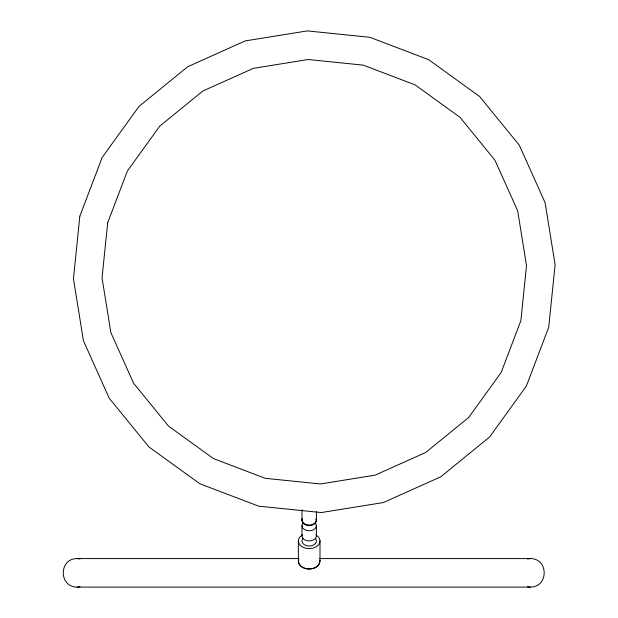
<?xml version="1.0" encoding="UTF-8"?>
<svg xmlns="http://www.w3.org/2000/svg" width="618" height="618" viewBox="0 0 618 618"><rect width="100%" height="100%" fill="white"/><g stroke="black" fill="none" stroke-linecap="round" stroke-linejoin="round"><path stroke-width="0.93" d="M298.386 561.43C299.266 556.957 297.915 561.901 298.749 563.299C300.078 566.366 303.26 568.042 306.389 568.699C311.851 569.927 320.665 567.069 319.8 560.279C320.309 571.333 299.861 572.005 298.386 561.43L298.386 541.059M299.073 558.579L77.196 558.579C58.625 558.378 58.625 587.309 77.196 587.1L530.252 587.1C548.815 587.309 548.815 558.378 530.252 558.579L319.336 558.579M77.196 587.1L79.969 586.737M527.478 558.942L530.252 558.579M527.478 586.737L530.252 587.1M77.196 558.579L79.969 558.942M319.993 540.843L319.993 561.214M316.393 511.611L316.393 519.947M316.393 525.671L316.393 535.86M301.986 509.757L301.986 519.947M301.986 525.671L301.986 535.86M316.146 519.259A7.2 5.091 0 0 1 309.185 525.671A7.2 5.091 0 0 1 302.233 519.259M316.146 518.626A7.2 5.091 0 0 1 309.185 525.037A7.2 5.091 0 0 1 302.233 518.626M316.717 535.474A10.8 7.64 0 0 1 316.934 546.281A10.8 7.64 0 0 1 301.654 546.428A10.8 7.64 0 0 1 301.445 535.621M315.427 538.402A7.2 5.091 0 0 1 309.185 546.042A7.2 5.091 0 0 1 302.951 538.402M315.427 523.129A7.2 5.091 0 0 1 309.185 530.769A7.2 5.091 0 0 1 302.951 523.129M316.146 534.539A7.2 5.091 0 0 1 309.185 540.951A7.2 5.091 0 0 1 302.233 534.539M79.838 216.161L73.442 278.726L83.461 340.819L109.208 398.208L148.93 446.976L199.915 483.794L258.703 506.173L321.275 512.561L383.369 502.55L440.75 476.802L489.518 437.08L526.343 386.088L548.714 327.308L555.111 264.736L545.091 202.642L519.344 145.261L479.622 96.493L428.637 59.668L369.85 37.296L307.285 30.9L245.191 40.919L187.802 66.667L139.035 106.381L102.209 157.374L79.838 216.161M107.686 222.758L102.047 277.899L110.877 332.615L133.565 383.183L168.567 426.157L213.504 458.61L265.3 478.324L320.441 483.964L375.157 475.134L425.732 452.446L468.707 417.444L501.152 372.507L520.866 320.703L526.505 265.57L517.675 210.846L494.987 160.278L459.985 117.304L415.057 84.859L363.253 65.137L308.112 59.506L253.395 68.335L202.828 91.024L159.853 126.026L127.401 170.954L107.686 222.758"/></g></svg>
